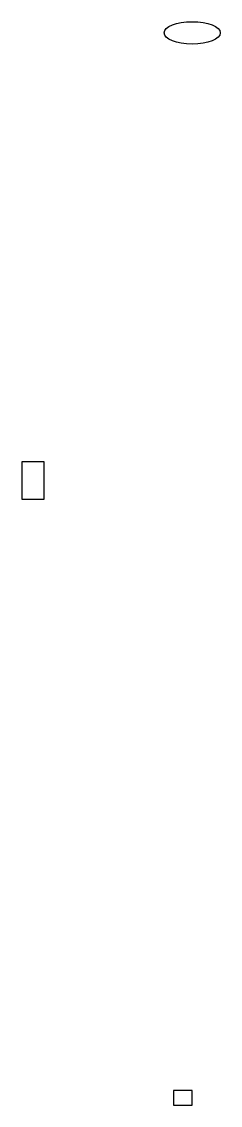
# Model space of a CAD drawing. Header units: millimetres. Extents: x -182 to 30, y -650 to 512.
import ezdxf

# ---------------------------------------------------------------- set-up
doc = ezdxf.new("R2010")
doc.units = ezdxf.units.MM

# ---------------------------------------------------------------- blocks, each defined once
blk = doc.blocks.new('SQUARE')
blk.add_lwpolyline([(0, 0), (20, 0), (20, 20), (0, 20)], close=True)

msp = doc.modelspace()

# ---------------------------------------------------------------- linework, layer by layer
at = {"extrusion": (0.6, 0, 0.8), "elevation": 3}
msp.add_lwpolyline([(0, 200), (40, 200), (40, 230), (0, 230)], close=True, dxfattribs=at)
at = {"extrusion": (0, 0.6, 0.8)}
msp.add_ellipse((0, 500), major_axis=(30, 0), ratio=0.5, dxfattribs=at)

# ---------------------------------------------------------------- block references
msp.add_blockref('SQUARE', (0, 800, 10), dxfattribs=at)

doc.saveas('drawing.dxf')
